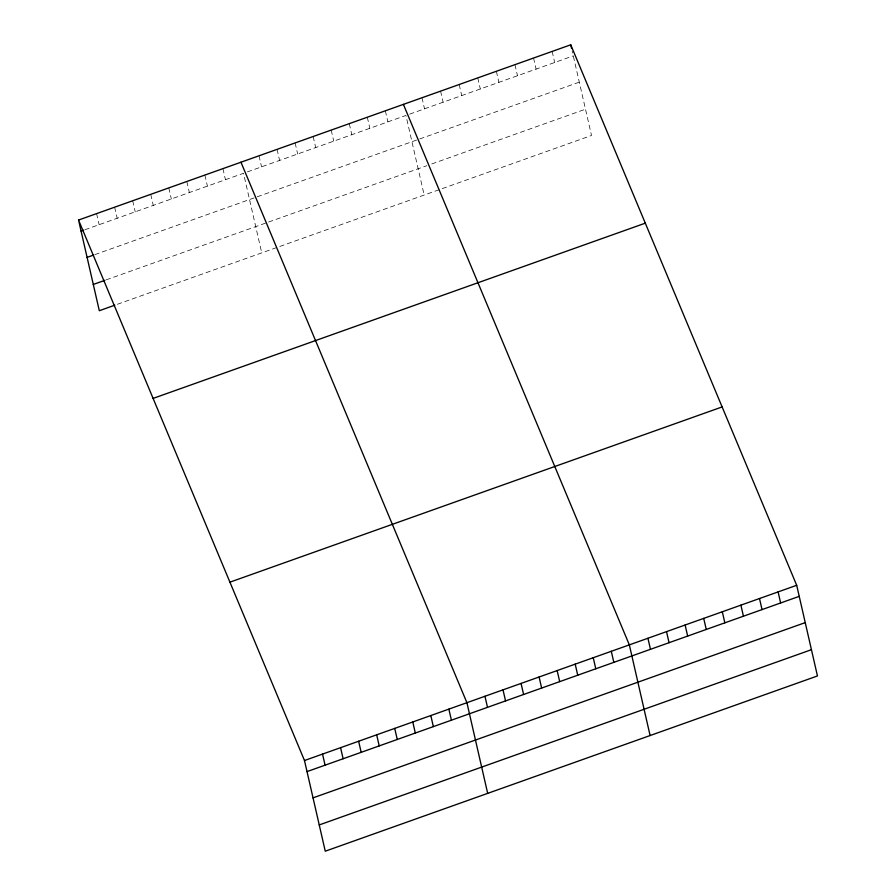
<?xml version="1.0" encoding="UTF-8"?>
<svg xmlns="http://www.w3.org/2000/svg" width="896" height="896" viewBox="0 0 896 896"><rect width="100%" height="100%" fill="white"/><g stroke="black" fill="none" stroke-linecap="round" stroke-linejoin="round"><path stroke-width="0.67" stroke-dasharray="4.48 3.36" d="M84.952 229.734L243.51 173.275L261.744 252.885M247.374 171.898L405.933 115.45L424.166 195.048M409.651 114.128L573.283 55.866M94.83 254.621L255.965 197.254M257.253 196.795L579.298 82.141M106.187 279.854L267.322 222.488M268.61 222.029L426.821 165.693M431.782 163.934L585.491 109.2M117.365 304.282L277.211 247.374M279.787 246.456L591.517 135.475L572.152 50.949M552.149 51.419L554.691 62.485M533.557 58.038L536.088 69.104M514.965 64.658L517.496 75.723M496.373 71.277L498.904 82.354M477.77 77.896L480.312 88.973M459.178 84.526L461.72 95.592M440.586 91.146L443.117 102.211M421.994 97.765L424.525 108.83M385.347 110.813L387.89 121.878M367.304 117.23L369.835 128.296M349.261 123.659L351.792 134.725M331.206 130.088L333.749 141.154M313.163 136.506L315.694 147.582M295.12 142.934L297.651 154M277.066 149.363L279.597 160.429M259.022 155.781L261.554 166.858M222.925 168.638L225.456 179.704M204.882 175.067L207.413 186.133M186.827 181.485L189.37 192.55M168.784 187.914L171.315 198.979M150.741 194.342L153.272 205.408M132.686 200.76L135.229 211.837M114.643 207.189L117.174 218.254M96.589 213.618L99.131 224.683"/><path stroke-width="1.34" d="M78.546 220.046L570.741 44.8L796.69 585.29L817.454 675.954L325.259 851.2L304.483 760.525L78.546 220.046L99.31 310.71L114.778 305.2M81.077 231.112L83.664 230.194M87.102 257.376L93.542 255.08M93.296 284.446L104.899 280.314M153.104 398.406L645.31 223.16M229.925 582.165L722.131 406.93M304.483 760.525L796.69 585.29M307.026 771.602L799.221 596.355M313.04 797.866L805.235 622.619M319.234 824.936L811.44 649.69M403.402 104.384L629.339 644.874L650.104 735.538M240.968 162.21L466.917 702.699L487.682 793.374M778.098 591.909L780.629 602.974M759.494 598.528L762.037 609.594M740.902 605.147L743.434 616.213M722.31 611.766L724.842 622.832M703.718 618.386L706.25 629.451M570.741 44.8L571.592 48.485M685.126 625.005L687.658 636.082M666.523 631.624L669.066 642.701M647.931 638.254L650.474 649.32M611.296 651.291L613.827 662.368M593.242 657.72L595.784 668.786M575.198 664.149L577.73 675.214M557.155 670.566L559.686 681.643M539.101 676.995L541.632 688.061M521.058 683.424L523.589 694.49M503.003 689.853L505.546 700.918M484.96 696.27L487.491 707.336M448.862 709.128L451.405 720.194M430.819 715.546L433.35 726.622M412.776 721.974L415.307 733.04M394.722 728.403L397.264 739.469M376.678 734.832L379.21 745.898M358.635 741.25L361.166 752.315M340.581 747.678L343.112 758.744M322.538 754.107L325.069 765.173"/></g></svg>
